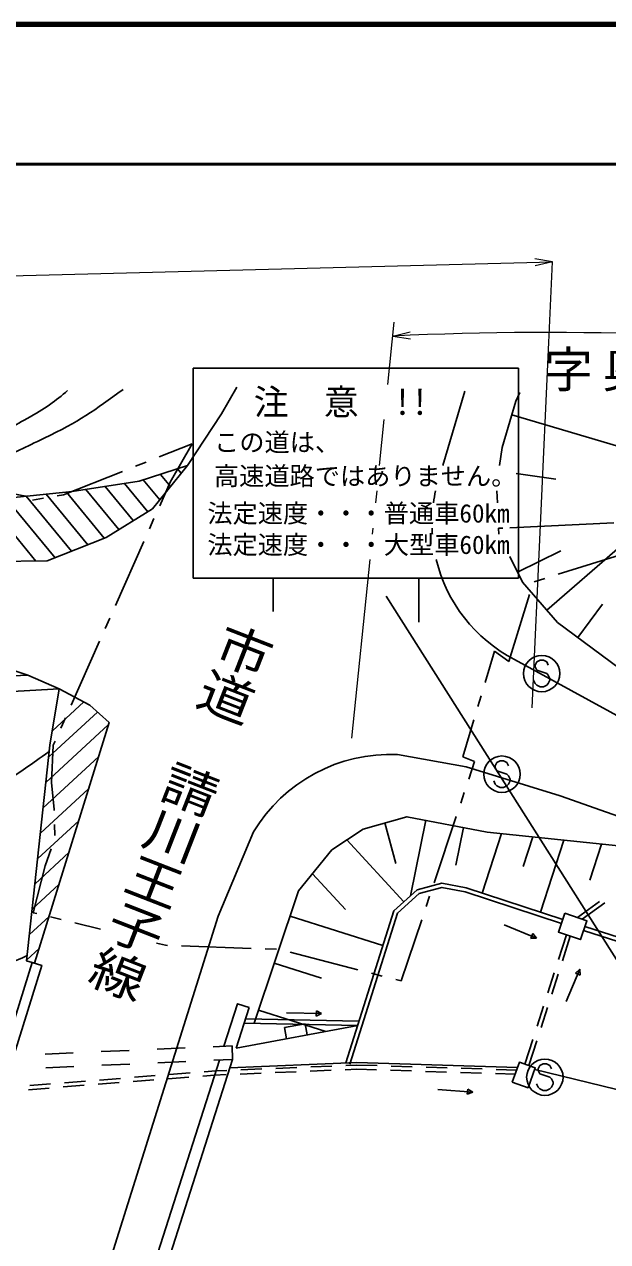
# Model space of a CAD drawing. Units: millimetres, scale not verified. Extents: x 40000 to 680000, y 20000 to 380760.
# Drawn here: x 466256 to 507920, y 292998 to 380000 of the extents above; entities that cross this region are included whole.
import ezdxf
from ezdxf.enums import TextEntityAlignment as Align

# ---------------------------------------------------------------- set-up
doc = ezdxf.new("R2010")
doc.units = ezdxf.units.MM
doc.header["$LTSCALE"] = 1000
for name, color, linetype, lineweight in [('M-BGD', 7, 'Continuous', 25), ('M-BMK-HTXT', 7, 'Continuous', 13), ('M-BMK-ROW', 30, 'Continuous', 25), ('M-STR-HTXT', 7, 'Continuous', 13), ('M-STR-STRC', 7, 'Continuous', 25), ('M-TTL', 2, 'Continuous', 140), ('M-TTL-LINE', 7, 'Continuous', 50)]:
    doc.layers.add(name, color=color, linetype=linetype, lineweight=lineweight)
doc.styles.add('@ＭＳ ゴシック', font='')
doc.styles.add('ＭＳ ゴシック', font='')
doc.styles.get('@ＭＳ ゴシック').set_extended_font_data('@MS Gothic')
doc.styles.get('ＭＳ ゴシック').set_extended_font_data('MS Gothic')

msp = doc.modelspace()

# ---------------------------------------------------------------- linework, layer by layer
at = {"layer": 'M-BGD'}
for p, q in [((496146, 348464), (497712, 353792)), ((501067, 352091), (508728, 349833)), ((477463, 347916), (477201, 348236)), ((475065, 345165), (473408, 347182)), ((475922, 346012), (474750, 347439)), ((476693, 346964), (475976, 347837)), ((501398, 347900), (504209, 347484)), ((469617, 342344), (466394, 346269)), ((470788, 342809), (467825, 346417)), ((471959, 343275), (469257, 346564)), ((473004, 343892), (470651, 346758)), ((474034, 344529), (472030, 346970)), ((500002, 346664), (500044, 345796)), ((467087, 341644), (463530, 345975)), ((468447, 341879), (464962, 346122)), ((500131, 343996), (500153, 343551)), ((500132, 343981), (500435, 343996)), ((500927, 344020), (508364, 344380)), ((501485, 340846), (504576, 342371)), ((503577, 338131), (508780, 342654)), ((505780, 336183), (507542, 338558)), ((468750, 332505), (466509, 333494)), ((468256, 329508), (470501, 331576)), ((467996, 327637), (471484, 330850)), ((467800, 325825), (472253, 329927)), ((467604, 324013), (471547, 327645)), ((467408, 322200), (470842, 325364)), ((467212, 320388), (470136, 323082)), ((492002, 322922), (492790, 320020)), ((494922, 323116), (493837, 317720)), ((497625, 322599), (497083, 319901)), ((500341, 322168), (498954, 317908)), ((502568, 321933), (501875, 319803)), ((489289, 321708), (493357, 317278)), ((504795, 321698), (503120, 316552)), ((507486, 321415), (506649, 318842)), ((467016, 318576), (469430, 320800)), ((466820, 316764), (468725, 318519)), ((486840, 319292), (489192, 316730)), ((505761, 316171), (507350, 317319)), ((506109, 316053), (507723, 317218)), ((466624, 314952), (468019, 316237)), ((485240, 316265), (491872, 314166)), ((500533, 315651), (502844, 314697)), ((502426, 314667), (502569, 315014)), ((502569, 315014), (502844, 314697)), ((502844, 314697), (502426, 314667)), ((504405, 313164), (504971, 314934)), ((504690, 313070), (505255, 314837)), ((466428, 313140), (467313, 313955)), ((466819, 312951), (464750, 306266)), ((484111, 312908), (487487, 311839)), ((504951, 310164), (505937, 312462)), ((505616, 312191), (505937, 312462)), ((505937, 312462), (505961, 312043)), ((503643, 310783), (504100, 312211)), ((503928, 310689), (504385, 312117)), ((505961, 312043), (505616, 312191)), ((482321, 309730), (481393, 306832)), ((502882, 308401), (503339, 309830)), ((503167, 308307), (503624, 309736)), ((490159, 308755), (482060, 308916)), ((482981, 309551), (487786, 308030)), ((484991, 309359), (487490, 309301)), ((487111, 309123), (487120, 309497)), ((487490, 309301), (487111, 309123)), ((487120, 309497), (487490, 309301)), ((490065, 308457), (481393, 306832)), ((490065, 308457), (481965, 308617)), ((486319, 308569), (484844, 308293)), ((484844, 308293), (484992, 307506)), ((486466, 307783), (486319, 308569)), ((502011, 305679), (502577, 307449)), ((502297, 305587), (502862, 307355)), ((469748, 306488), (467750, 306400)), ((473744, 306666), (471746, 306577)), ((477740, 306844), (475742, 306755)), ((481089, 306993), (479738, 306933)), ((481133, 306019), (481089, 306993)), ((467793, 305425), (469791, 305514)), ((471414, 278571), (480192, 305977)), ((471789, 305603), (473787, 305692)), ((481133, 306019), (472334, 278548)), ((475785, 305781), (477783, 305870)), ((479781, 305959), (481133, 306019)), ((484222, 305382), (485721, 305445)), ((486720, 305486), (488219, 305549)), ((489218, 305591), (490000, 305623)), ((490000, 305623), (491463, 305578)), ((492463, 305546), (493962, 305499)), ((494962, 305468), (496461, 305421)), ((497460, 305390), (498960, 305343)), ((471622, 304551), (473118, 304669)), ((474019, 304444), (475515, 304561)), ((474115, 304747), (475610, 304864)), ((476512, 304638), (478007, 304755)), ((476607, 304942), (478102, 305059)), ((479004, 304833), (479846, 304899)), ((479099, 305137), (479944, 305203)), ((479846, 304899), (480677, 304934)), ((479944, 305203), (480725, 305236)), ((481677, 304976), (483175, 305038)), ((481725, 305278), (483223, 305340)), ((484174, 305080), (485673, 305142)), ((486672, 305184), (488171, 305247)), ((489170, 305288), (490001, 305323)), ((490001, 305323), (491411, 305279)), ((492410, 305248), (493909, 305201)), ((494909, 305169), (496408, 305123)), ((497408, 305091), (498907, 305044)), ((499906, 305013), (501316, 304969)), ((499959, 305311), (501423, 305266)), ((466542, 303859), (468037, 303976)), ((466637, 304161), (468133, 304278)), ((469034, 304054), (470530, 304171)), ((469130, 304356), (470625, 304473)), ((471527, 304249), (473022, 304366)), ((495790, 303881), (498283, 303693)), ((497895, 303534), (497923, 303908)), ((498283, 303693), (497895, 303534)), ((497923, 303908), (498283, 303693))]:
    msp.add_line(p, q, dxfattribs=at)
for points in [[(477908, 348466), (480337, 352171), (481426, 354071)], [(501649, 353689), (501355, 353067), (500380, 349757), (500188, 348464)], [(441793, 340747), (449546, 341546), (456523, 342059), (461679, 341681), (464118, 341618), (467874, 341651), (472088, 343326), (475409, 345378), (477908, 348466), (474454, 347342), (469662, 346605), (457861, 345392), (442597, 343888), (441827, 341992)], [(500927, 341976), (501837, 340133), (504345, 337247), (511306, 332082), (517921, 327733), (521523, 325763), (553098, 316563), (567576, 313269)], [(325034, 304618), (329292, 305094), (347296, 308137), (363477, 311482), (372228, 313648), (388653, 318294), (404875, 323462), (422983, 329567), (429155, 331362), (436790, 333021), (444492, 334290), (452225, 334837), (460358, 334798), (462819, 334711), (466509, 333494)], [(501258, 334611), (509361, 330179), (521523, 325763)], [(466509, 333494), (452511, 332838), (446254, 332467), (439377, 331487), (436441, 331012), (429191, 329328), (417156, 325483), (394883, 318148), (383222, 314771), (370718, 311300), (352751, 307429)], [(352751, 307429), (365884, 308835), (382046, 311974), (399692, 316351), (410145, 319306), (427295, 324826), (441833, 329009), (449560, 330221), (455380, 331405), (464974, 332306), (468750, 332505)], [(514860, 321212), (504534, 324862), (497824, 326943), (492911, 327818)], [(482662, 308604), (485847, 318069), (488227, 321003), (490454, 322482), (493585, 323372), (499321, 322275), (510519, 321095), (514860, 321212), (535984, 314496), (566909, 306207)], [(482625, 322287), (480099, 316250), (465529, 269821)], [(489216, 305777), (492653, 316633), (494305, 318149), (496074, 318629), (497810, 318281), (504719, 316032)], [(489502, 305686), (492915, 316466), (494454, 317879), (496084, 318321), (497734, 317990), (504622, 315748)], [(506200, 315234), (508641, 314439), (531515, 307192), (566532, 302214)], [(506297, 315518), (508733, 314725), (531582, 307485), (566561, 302513)], [(465503, 306299), (467497, 312742), (466819, 312951)], [(480509, 306968), (481480, 309999), (482321, 309730)], [(480944, 305431), (489999, 305809), (501490, 305450)], [(502714, 305302), (519027, 301330), (541839, 299340), (566053, 297139)]]:
    msp.add_lwpolyline(points, dxfattribs=at)
for points in [[(468750, 332505), (470926, 331350), (472309, 330109), (466988, 312903), (466420, 313064), (468087, 328482)], [(504870, 316476), (506441, 315939), (505981, 314589), (504410, 315126)], [(501112, 304406), (502242, 303997), (502753, 305410), (501623, 305819)]]:
    msp.add_lwpolyline(points, close=True, dxfattribs=at)
for centre, radius, start, end in [((506290, 344299), 10917, 167.48427, 172.11724), ((506290, 344299), 10917, 181.5894, 183.9274), ((506290, 344299), 10917, 193.49589, 242.54824), ((492433, 316378), 11450, 87.60898, 148.93089)]:
    msp.add_arc(centre, radius, start, end, dxfattribs=at)
for points, knots in [([(330228, 320531), (330864, 321467), (331101, 321795), (331468, 322699), (331793, 323500), (331845, 323994), (332072, 324829), (332418, 326100), (332247, 326965), (332933, 328089), (333375, 328812), (334015, 328869), (334794, 329202), (336033, 329731), (336906, 329306), (338221, 329601), (338652, 329698), (338889, 329776), (339312, 329907), (340349, 330228), (340964, 330333), (341948, 330793), (343982, 331744), (344934, 332662), (346612, 334155), (348504, 335838), (349124, 337220), (350957, 338968), (352009, 339970), (352732, 340380), (353820, 341342), (354661, 342086), (355041, 342608), (355925, 343300), (359493, 346096), (362122, 346711), (366151, 348788), (367177, 349318), (367718, 349721), (368824, 350053), (370297, 350496), (371233, 350102), (372761, 349919), (373812, 349793), (374327, 349383), (375361, 349152), (378612, 348426), (380451, 348089), (383740, 347560), (384719, 347403), (385275, 347357), (386251, 347185), (388556, 346777), (389851, 346546), (392120, 345968), (397211, 344669), (399864, 343219), (404981, 342021), (406723, 341613), (407700, 341306), (409486, 341194), (411136, 341090), (412095, 341073), (413712, 341413), (419376, 342607), (422284, 344256), (427800, 346010), (430868, 346986), (432503, 347917), (435683, 348417), (438619, 348878), (440296, 348913), (443265, 349069), (444707, 349145), (445518, 349129), (446961, 349086), (450575, 348979), (452558, 348248), (456173, 348176), (458176, 348137), (459303, 348225), (461295, 348435), (462418, 348553), (463061, 348605), (464146, 348917), (465584, 349331), (466318, 349778), (467668, 350422), (470143, 351602), (471284, 352418), (473303, 353904)], [0, 0, 0, 0, 1, 1, 1, 2, 2, 2, 3, 3, 3, 4, 4, 4, 5, 5, 5, 6, 6, 6, 7, 7, 7, 8, 8, 8, 9, 9, 9, 10, 10, 10, 11, 11, 11, 12, 12, 12, 13, 13, 13, 14, 14, 14, 15, 15, 15, 16, 16, 16, 17, 17, 17, 18, 18, 18, 19, 19, 19, 20, 20, 20, 21, 21, 21, 22, 22, 22, 23, 23, 23, 24, 24, 24, 25, 25, 25, 26, 26, 26, 27, 27, 27, 28, 28, 28, 29, 29, 29, 30, 30, 30, 30]), ([(373339, 351900), (375083, 351393), (376036, 351024), (377794, 350568), (378954, 350268), (379607, 350108), (380785, 349891), (381809, 349701), (382387, 349617), (383422, 349503), (385371, 349288), (386507, 349544), (388428, 349155), (391070, 348620), (392462, 347969), (395037, 347176), (397711, 346353), (399152, 345693), (401870, 345034), (405851, 344070), (408070, 342878), (412164, 343030), (413911, 343095), (414897, 343296), (416579, 343773), (419796, 344687), (421470, 345593), (424593, 346791), (428413, 348256), (430383, 349592), (434345, 350614), (437566, 351444), (439487, 351397), (442810, 351534), (446354, 351680), (448344, 351373), (451882, 351114), (454750, 350903), (456340, 350572), (459212, 350422), (460878, 350335), (461858, 350061), (463483, 350440), (464728, 350731), (465326, 351214), (466447, 351828), (467716, 352523), (468519, 353105), (469337, 353822)], [0, 0, 0, 0, 1, 1, 1, 2, 2, 2, 3, 3, 3, 4, 4, 4, 5, 5, 5, 6, 6, 6, 7, 7, 7, 8, 8, 8, 9, 9, 9, 10, 10, 10, 11, 11, 11, 12, 12, 12, 13, 13, 13, 14, 14, 14, 15, 15, 15, 16, 16, 16, 16]), ([(335088, 318448), (334772, 320106), (334697, 320537), (334409, 321869), (334272, 322499), (334018, 322835), (334050, 323479), (334094, 324369), (334778, 324664), (335244, 325423), (335555, 325930), (335640, 326281), (336040, 326720), (336433, 327150), (336754, 327293), (337272, 327560), (338689, 328288), (339616, 328393), (341078, 329026), (342950, 329836), (343981, 330373), (345665, 331525), (348659, 333572), (349981, 335183), (352733, 337545), (355069, 339551), (356240, 340844), (358699, 342697), (360874, 344337), (362036, 345423), (364526, 346528), (367305, 347761), (369142, 347864), (372183, 347937), (374021, 347982), (374997, 347380), (376814, 347098), (379263, 346716), (380651, 346613), (383098, 346222), (384962, 345924), (386014, 345785), (387856, 345370), (389079, 345093), (389758, 344908), (390961, 344553), (392032, 344237), (392614, 344001), (393674, 343648), (396339, 342761), (397791, 342129), (400499, 341383), (403859, 340458), (405762, 339874), (409233, 339568), (411665, 339354), (413054, 339462), (415480, 339731), (417537, 339958), (418706, 340147), (420667, 340809), (422936, 341574), (423945, 342618), (426153, 343545), (429481, 344943), (431418, 345589), (434916, 346480), (437268, 347079), (438652, 347151), (441073, 347317), (444441, 347547), (446339, 347251), (449714, 347244), (453607, 347237), (455805, 347658), (459680, 347288), (462320, 347035), (463299, 346897), (466394, 346269)], [0, 0, 0, 0, 1, 1, 1, 2, 2, 2, 3, 3, 3, 4, 4, 4, 5, 5, 5, 6, 6, 6, 7, 7, 7, 8, 8, 8, 9, 9, 9, 10, 10, 10, 11, 11, 11, 12, 12, 12, 13, 13, 13, 14, 14, 14, 15, 15, 15, 16, 16, 16, 17, 17, 17, 18, 18, 18, 19, 19, 19, 20, 20, 20, 21, 21, 21, 22, 22, 22, 23, 23, 23, 24, 24, 24, 25, 25, 25, 26, 26, 26, 26]), ([(450731, 317642), (453248, 318681), (454015, 319013), (456014, 320101), (458244, 321314), (459344, 322244), (461471, 323630), (463378, 324873), (464469, 325536), (466338, 326835), (467005, 327299), (467224, 327448), (468039, 328035)], [0, 0, 0, 0, 1, 1, 1, 2, 2, 2, 3, 3, 3, 4, 4, 4, 4]), ([(452650, 310395), (454090, 311158), (454675, 311412), (456069, 311770), (457899, 312240), (459023, 311800), (460901, 312009), (462259, 312161), (463040, 312221), (464346, 312628), (465190, 312891), (465511, 313008), (466461, 313440)], [0, 0, 0, 0, 1, 1, 1, 2, 2, 2, 3, 3, 3, 4, 4, 4, 4])]:
    msp.add_open_spline(points, degree=3, knots=knots, dxfattribs=at)
at = {"layer": 'M-BMK-ROW'}
for p, q in [((475877, 349083), (478239, 350020)), ((478239, 350020), (476671, 347288)), ((469062, 346379), (473274, 348051)), ((474204, 348420), (474947, 348715)), ((476671, 347288), (475921, 345597)), ((468601, 346298), (469062, 346379)), ((466828, 345987), (467616, 346125)), ((475515, 344683), (475190, 343952)), ((474785, 343038), (472756, 338468)), ((504380, 340703), (509153, 342193)), ((502662, 340166), (503425, 340405)), ((500854, 334470), (502331, 339247)), ((472350, 337554), (472026, 336823)), ((471620, 335909), (469591, 331339)), ((499163, 332973), (499829, 335197)), ((499829, 335197), (500854, 334470)), ((498648, 331248), (498877, 332015)), ((469185, 330425), (468861, 329694)), ((497569, 327643), (498361, 330290)), ((468322, 328479), (468187, 325816)), ((468455, 328780), (468322, 328479)), ((498416, 327306), (497569, 327643)), ((497996, 326049), (498416, 327306)), ((468187, 325816), (468380, 323885)), ((497425, 324341), (497679, 325100)), ((468380, 323885), (468382, 323821)), ((468408, 322821), (468429, 322022)), ((495524, 318651), (497108, 323393)), ((468159, 321069), (467730, 319870)), ((467730, 319870), (466890, 316511)), ((494953, 316943), (495207, 317702)), ((466890, 316511), (467147, 316448)), ((468118, 316208), (468894, 316017)), ((493179, 311633), (494636, 315995)), ((469865, 315778), (471691, 315327)), ((475691, 314341), (476349, 314179)), ((476349, 314179), (476471, 314175)), ((477471, 314139), (482467, 313961)), ((483467, 313926), (484266, 313897)), ((485241, 313692), (490081, 312436)), ((491049, 312185), (491823, 311984)), ((492791, 311733), (493179, 311633))]:
    msp.add_line(p, q, dxfattribs=at)
at = {"layer": 'M-STR-HTXT'}
for p, q in [((329839, 358495), (503985, 363027)), ((503985, 363027), (502728, 363244)), ((503985, 363027), (502741, 362744)), ((503719, 357251), (503985, 363027)), ((492223, 354260), (492678, 358714)), ((492576, 357719), (493813, 358028)), ((492576, 357719), (493837, 357528)), ((502519, 331154), (503719, 357251)), ((491631, 348464), (491968, 351760)), ((491359, 345796), (491447, 346664)), ((491130, 343551), (491175, 343996)), ((489642, 328982), (490946, 341751))]:
    msp.add_line(p, q, dxfattribs=at)
msp.add_arc((503569, 125293), 232686, 73.19116, 92.70784, dxfattribs=at)
at = {"layer": 'M-STR-STRC'}
for p, q in [((478306, 340428), (478306, 355428)), ((478306, 355428), (501561, 355428)), ((501561, 340428), (501561, 355428)), ((501561, 340428), (478306, 340428)), ((484031, 340428), (484031, 338031)), ((494423, 340428), (494423, 337285)), ((513937, 304654), (492096, 339136)), ((502857, 334429), (502739, 334193)), ((502739, 334193), (502739, 334074)), ((503093, 334547), (502857, 334429)), ((503329, 334547), (503093, 334547)), ((503566, 334429), (503329, 334547)), ((503684, 334193), (503566, 334429)), ((502739, 334074), (502857, 333838)), ((502857, 333838), (503566, 333602)), ((503566, 333602), (503684, 333484)), ((503684, 333484), (503802, 333247)), ((503802, 333247), (503802, 333129)), ((502739, 332893), (502620, 333129)), ((502857, 332774), (502739, 332893)), ((503093, 332656), (502857, 332774)), ((503329, 332656), (503093, 332656)), ((503566, 332774), (503329, 332656)), ((503684, 332893), (503566, 332774)), ((503802, 333129), (503684, 332893)), ((500016, 327237), (499898, 327000)), ((500253, 327355), (500016, 327237)), ((500489, 327355), (500253, 327355)), ((500725, 327237), (500489, 327355)), ((500844, 327000), (500725, 327237)), ((499898, 327000), (499898, 326882)), ((499898, 326882), (500016, 326646)), ((500016, 326646), (500725, 326409)), ((500725, 326409), (500844, 326291)), ((500844, 326291), (500962, 326055)), ((499898, 325700), (499780, 325937)), ((500016, 325582), (499898, 325700)), ((500253, 325464), (500016, 325582)), ((500489, 325464), (500253, 325464)), ((500725, 325582), (500489, 325464)), ((500844, 325700), (500725, 325582)), ((500962, 325937), (500844, 325700)), ((500962, 326055), (500962, 325937)), ((503081, 305579), (502963, 305342)), ((503317, 305697), (503081, 305579)), ((503554, 305697), (503317, 305697)), ((503790, 305579), (503554, 305697)), ((503908, 305342), (503790, 305579)), ((502963, 305342), (502963, 305224)), ((502963, 305224), (503081, 304988)), ((503081, 304988), (503790, 304751)), ((503790, 304751), (503908, 304633)), ((503908, 304633), (504027, 304397)), ((502963, 304042), (502845, 304279)), ((503081, 303924), (502963, 304042)), ((503317, 303806), (503081, 303924)), ((503554, 303806), (503317, 303806)), ((503790, 303924), (503554, 303806)), ((503908, 304042), (503790, 303924)), ((504027, 304279), (503908, 304042)), ((504027, 304397), (504027, 304279))]:
    msp.add_line(p, q, dxfattribs=at)
for centre in [(503211, 333602), (500371, 326409), (503436, 304751)]:
    msp.add_circle(centre, 1300, dxfattribs=at)
at = {"layer": 'M-TTL'}
msp.add_line((680000, 380000), (40000, 380000), dxfattribs=at)
at = {"layer": 'M-TTL-LINE'}
msp.add_line((40000, 370000), (680000, 370000), dxfattribs=at)

# ---------------------------------------------------------------- texts
at = {"layer": 'M-BMK-HTXT', "style": '@ＭＳ ゴシック', "width": 0.9}
msp.add_text('市道\u3000請川王子線', height=2887, rotation=248.706, dxfattribs=at).set_placement((475281, 324537), align=Align.BOTTOM_CENTER)
at = {"layer": 'M-BMK-HTXT', "insert": (511769, 353751), "char_height": 2566, "attachment_point": 8, "style": 'ＭＳ ゴシック'}
msp.add_mtext('\\T1.2;字奥王子', dxfattribs=at)
at = {"layer": 'M-STR-STRC', "style": 'ＭＳ ゴシック'}
msp.add_text('注\u3000意\u3000!!', height=1833, dxfattribs=at).set_placement((488886, 353010), align=Align.MIDDLE_CENTER)
for s, p in [('この道は、', (479810, 349077)), ('高速道路ではありません。', (479798, 346664)), ('法定速度・・・普通車60km', (479327, 343996)), ('法定速度・・・大型車60km', (479327, 341751))]:
    msp.add_text(s, height=1320, dxfattribs=at).set_placement(p, align=Align.BOTTOM_LEFT)

doc.saveas('drawing.dxf')
